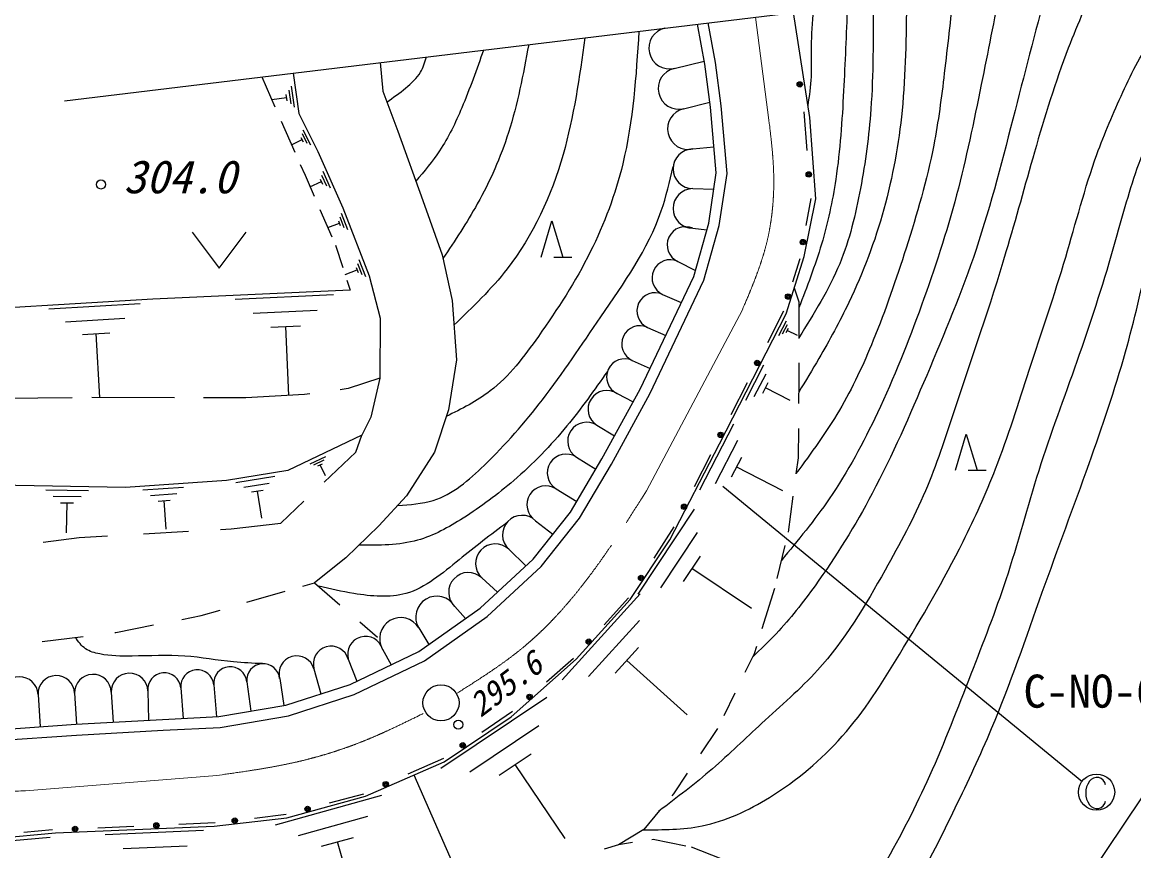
# Model space of a CAD drawing. Units: millimetres, scale not verified. Extents: x -59927063 to 680000, y 20000 to 2888253.
# Drawn here: x 402192 to 463744, y 296646 to 342540 of the extents above; entities that cross this region are included whole.
import ezdxf
from ezdxf.enums import TextEntityAlignment as Align

# ---------------------------------------------------------------- set-up
doc = ezdxf.new("R2010")
doc.units = ezdxf.units.MM
doc.header["$LTSCALE"] = 1000
doc.linetypes.add('CHAIN', pattern=[18.5, 12, -1.5, 3.5, -1.5])
for name, color, linetype, lineweight in [('M-BGD', 7, 'Continuous', 25), ('M-BMK', 2, 'CHAIN', 13), ('M-BMK-SRVR', 3, 'Continuous', 25), ('M-STR-STR3', 7, 'Continuous', 25), ('M-STR-STRC', 7, 'Continuous', 25)]:
    doc.layers.add(name, color=color, linetype=linetype, lineweight=lineweight)
doc.styles.add('ＭＳ ゴシック', font='')
doc.styles.get('ＭＳ ゴシック').set_extended_font_data('MS Gothic')

msp = doc.modelspace()

# ---------------------------------------------------------------- linework, layer by layer
at = {"layer": 'M-BGD'}
for p, q in [((445797, 337265), (444895, 343078)), ((439987, 340215), (439589, 342435)), ((440580, 340308), (440185, 342507)), ((438296, 339983), (439957, 340383)), ((422015, 340304), (422156, 338726)), ((440303, 337841), (439987, 340215)), ((440900, 337906), (440580, 340308)), ((415454, 339509), (416186, 337847)), ((417187, 339719), (417507, 337483)), ((416797, 338543), (416847, 338193)), ((416947, 338773), (417057, 338013)), ((417087, 339003), (417257, 337833)), ((422156, 338726), (422986, 336512)), ((416007, 338253), (416827, 338373)), ((438814, 337751), (440267, 338111)), ((417507, 337483), (418562, 335373)), ((440616, 334189), (440303, 337841)), ((441220, 334170), (440900, 337906)), ((445478, 337576), (445645, 335441)), ((416534, 337057), (417287, 335345)), ((446132, 332755), (445797, 337265)), ((417627, 336163), (417757, 335913)), ((417687, 336373), (417957, 335833)), ((417737, 336583), (418157, 335743)), ((422986, 336512), (424370, 332670)), ((417107, 335743), (417697, 336043)), ((439332, 335519), (440493, 335629)), ((418562, 335373), (419951, 332262)), ((417590, 334656), (417852, 334062)), ((418837, 334283), (419237, 333373)), ((417852, 334062), (418356, 332905)), ((418127, 333423), (418767, 333713)), ((418697, 333843), (418827, 333573)), ((418767, 334063), (419037, 333473)), ((440205, 331414), (440616, 334189)), ((440793, 331289), (441220, 334170)), ((439332, 333322), (440484, 333295)), ((424370, 332670), (425443, 329659)), ((445492, 329555), (446132, 332755)), ((445854, 332772), (445587, 331288)), ((418679, 332163), (419336, 330653)), ((419847, 331963), (420197, 331053)), ((419951, 332262), (421395, 328484)), ((419117, 331163), (419757, 331413)), ((419697, 331543), (419807, 331273)), ((419777, 331753), (420007, 331163)), ((430923, 329535), (431523, 331535)), ((431523, 331535), (432123, 329535)), ((439375, 328458), (440205, 331414)), ((439939, 328246), (440793, 331289)), ((411600, 330912), (413100, 328912)), ((413100, 328912), (414600, 330912)), ((439332, 331125), (440102, 331048)), ((419538, 330190), (419937, 328962)), ((420827, 329403), (421197, 328453)), ((425443, 329659), (425997, 327133)), ((431623, 329535), (432623, 329535)), ((444486, 326386), (445492, 329555)), ((445253, 329433), (444853, 328148)), ((420067, 328563), (420737, 328823)), ((420677, 328963), (420787, 328673)), ((420757, 329183), (420997, 328563)), ((438493, 329295), (439469, 328793)), ((420165, 328261), (420350, 327692)), ((421395, 328484), (422006, 326151)), ((436416, 322222), (439375, 328458)), ((436950, 321949), (439939, 328246)), ((420350, 327692), (409421, 327192)), ((437654, 327466), (438689, 327011)), ((444942, 327822), (445198, 327052)), ((409421, 327192), (395493, 326380)), ((403667, 326663), (408717, 326953)), ((413977, 327203), (419437, 327453)), ((425997, 327133), (426239, 323846)), ((445198, 327052), (445198, 325023)), ((414977, 326433), (418517, 326593)), ((440799, 319194), (444486, 326386)), ((444352, 326543), (443453, 324773)), ((404597, 325953), (407877, 326143)), ((415967, 325653), (417597, 325723)), ((416957, 321873), (416787, 325693)), ((422006, 326151), (421990, 322826)), ((436814, 325637), (437824, 325189)), ((444097, 325193), (444517, 326003)), ((444297, 325273), (444567, 325803)), ((405527, 325243), (407037, 325333)), ((406487, 321753), (406287, 325293)), ((444487, 325353), (444617, 325593)), ((445117, 325183), (444557, 325473)), ((426239, 323846), (425789, 321077)), ((435975, 323808), (436960, 323369)), ((442257, 321613), (443267, 323563)), ((445198, 323670), (445198, 322588)), ((421990, 322826), (420250, 322246)), ((421990, 322826), (421504, 320660)), ((442328, 322560), (441429, 320790)), ((442727, 321803), (443387, 323073)), ((443197, 321993), (443497, 322583)), ((445198, 322588), (445186, 321414)), ((417832, 321925), (414575, 321728)), ((418127, 321965), (417832, 321925)), ((420250, 322246), (419791, 322185)), ((434294, 318349), (436416, 322222)), ((434816, 318053), (436950, 321949)), ((435135, 321979), (436031, 321519)), ((444717, 321583), (443347, 322293)), ((404949, 321743), (401150, 321690)), ((410618, 321742), (406048, 321759)), ((414575, 321728), (412236, 321736)), ((425789, 321077), (425028, 318724)), ((421504, 320660), (421003, 319660)), ((434007, 320217), (434991, 319621)), ((439707, 316633), (441597, 320303)), ((421003, 319660), (416896, 317711)), ((420672, 318723), (421003, 319660)), ((445172, 320030), (445156, 318419)), ((453870, 317731), (454470, 319731)), ((454470, 319731), (455070, 317731)), ((438056, 313861), (440799, 319194)), ((440587, 316993), (441817, 319383)), ((418137, 318083), (418997, 318493)), ((418347, 318023), (418907, 318293)), ((418912, 317063), (420672, 318723)), ((425028, 318724), (423471, 316301)), ((432559, 315406), (434294, 318349)), ((432879, 318455), (433957, 317777)), ((440304, 318578), (439404, 316807)), ((441467, 317353), (442037, 318453)), ((445156, 318419), (445037, 317519)), ((416896, 317711), (413500, 317158)), ((418557, 317963), (418817, 318083)), ((418977, 317423), (418687, 318023)), ((433054, 315064), (434816, 318053)), ((444317, 316583), (441757, 317903)), ((454570, 317731), (455570, 317731)), ((407918, 316763), (395281, 317000)), ((413500, 317158), (407918, 316763)), ((414027, 317043), (416187, 317393)), ((414457, 316783), (415867, 317013)), ((403497, 316643), (405867, 316603)), ((408877, 316633), (411127, 316793)), ((409297, 316323), (410757, 316433)), ((414887, 316523), (415537, 316623)), ((415457, 315063), (415217, 316573)), ((431750, 316693), (432904, 315991)), ((403907, 316283), (405447, 316263)), ((404317, 315923), (405027, 315913)), ((404637, 314263), (404677, 315923)), ((409717, 316013), (410387, 316063)), ((410167, 314463), (410057, 316043)), ((416505, 314791), (417790, 316004)), ((423471, 316301), (421948, 314640)), ((444873, 316283), (444609, 314292)), ((430479, 312805), (432559, 315406)), ((436297, 310853), (439427, 315563)), ((413753, 314477), (416505, 314791)), ((421948, 314640), (420114, 312875)), ((430622, 314931), (431579, 314181)), ((430920, 312396), (433054, 315064)), ((438280, 314595), (437161, 312847)), ((403351, 313740), (405339, 314005)), ((405339, 314005), (406915, 314093)), ((408904, 314205), (411394, 314345)), ((413176, 314444), (413753, 314477)), ((437557, 311213), (439587, 314273)), ((429131, 313348), (430079, 312434)), ((435862, 310570), (438056, 313861)), ((444428, 313550), (443985, 311728)), ((420114, 312875), (418384, 311491)), ((427552, 310087), (430479, 312805)), ((438807, 311563), (439747, 312973)), ((427931, 309621), (430920, 312396)), ((442567, 310073), (439277, 312273)), ((417736, 311305), (418384, 311491)), ((418384, 311491), (419785, 310278)), ((427639, 311764), (428508, 310975)), ((414636, 310411), (416761, 311023)), ((432087, 306113), (436407, 310873)), ((443851, 311176), (443149, 308941)), ((432860, 307254), (435862, 310570)), ((435764, 310661), (434409, 309165)), ((411030, 309466), (412101, 309680)), ((412101, 309680), (413146, 309981)), ((424157, 307685), (427552, 310087)), ((424462, 307166), (427931, 309621)), ((426148, 310180), (426737, 309510)), ((407384, 308737), (409465, 309153)), ((420890, 309321), (421864, 308478)), ((424148, 308992), (424709, 308075)), ((433557, 306303), (436367, 309393)), ((403297, 308245), (405575, 308519)), ((407325, 308730), (407384, 308737)), ((422149, 307805), (422618, 306947)), ((435027, 306483), (436327, 307903)), ((442844, 307970), (442714, 307554)), ((420249, 307263), (420716, 306035)), ((420343, 305856), (424157, 307685)), ((420566, 305298), (424462, 307166)), ((429261, 304073), (432860, 307254)), ((432716, 307295), (431220, 305987)), ((439007, 304173), (435677, 307193)), ((442714, 307554), (442208, 306522)), ((418348, 306722), (418734, 305336)), ((414623, 306012), (414847, 304379)), ((416448, 306181), (416682, 304689)), ((403068, 305303), (403189, 303517)), ((405094, 305370), (405189, 303657)), ((407121, 305436), (407235, 303770)), ((409148, 305503), (409193, 303879)), ((410973, 305673), (411107, 303980)), ((412798, 305842), (412948, 304074)), ((416794, 304708), (420343, 305856)), ((416937, 304124), (420566, 305298)), ((441645, 305373), (441035, 304128)), ((413082, 304081), (416794, 304708)), ((425367, 301213), (431237, 305163)), ((409967, 303922), (413082, 304081)), ((413148, 303483), (416937, 304124)), ((425550, 301573), (429261, 304073)), ((429349, 304353), (427648, 303203)), ((399811, 303281), (405158, 303655)), ((405158, 303655), (409967, 303922)), ((409999, 303323), (413148, 303483)), ((426987, 301023), (430807, 303593)), ((399859, 302683), (405196, 303056)), ((405196, 303056), (409999, 303323)), ((440692, 303427), (439743, 302019)), ((425522, 301766), (423553, 300884)), ((428607, 300833), (430367, 302023)), ((421194, 299679), (425550, 301573)), ((432257, 297323), (429487, 301433)), ((439018, 300945), (438250, 299805)), ((421092, 299782), (419186, 299278)), ((438250, 299805), (438157, 299694)), ((416217, 298083), (422107, 299733)), ((416838, 298467), (421194, 299679)), ((416804, 298648), (415056, 298443)), ((417497, 297493), (421327, 298563)), ((437483, 298882), (436607, 297826)), ((404036, 297634), (412823, 298013)), ((408371, 297994), (406372, 297908)), ((412871, 298187), (410871, 298101)), ((412823, 298013), (416838, 298467)), ((396196, 296914), (404036, 297634)), ((398597, 296933), (403747, 297403)), ((403872, 297800), (402273, 297660)), ((406787, 297553), (412237, 297783)), ((418767, 296893), (420537, 297383)), ((436607, 297826), (435218, 296984)), ((407777, 296773), (411317, 296923)), ((420807, 293013), (419657, 297143)), ((435218, 296984), (434413, 296740)), ((435977, 297097), (435218, 296984)), ((437137, 297269), (437048, 297256)), ((438947, 296907), (437137, 297269)), ((440904, 296192), (439244, 296848))]:
    msp.add_line(p, q, dxfattribs=at)
for centre, radius in [((445247, 339096), 150), ((445247, 339096), 100), ((445247, 339096), 50), ((445749, 334107), 150), ((406553, 333552), 250), ((445749, 334107), 100), ((445749, 334107), 50), ((445420, 330360), 150), ((445420, 330360), 100), ((445420, 330360), 50), ((444603, 327346), 150), ((444603, 327346), 100), ((444603, 327346), 50), ((442890, 323667), 150), ((442890, 323667), 100), ((442890, 323667), 50), ((440866, 319684), 150), ((440866, 319684), 100), ((440866, 319684), 50), ((438842, 315701), 150), ((438842, 315701), 100), ((438842, 315701), 50), ((436463, 311754), 150), ((436463, 311754), 100), ((436463, 311754), 50), ((433563, 308230), 150), ((433563, 308230), 100), ((433563, 308230), 50), ((430285, 305170), 150), ((430285, 305170), 100), ((430285, 305170), 50), ((426342, 303633), 250), ((426585, 302485), 150), ((426585, 302485), 100), ((426585, 302485), 50), ((422323, 300333), 150), ((422323, 300333), 100), ((422323, 300333), 50), ((417995, 298963), 150), ((417995, 298963), 100), ((417995, 298963), 50), ((405122, 297854), 150), ((405122, 297854), 100), ((409621, 298047), 150), ((409621, 298047), 100), ((409621, 298047), 50), ((413963, 298315), 150), ((413963, 298315), 100), ((413963, 298315), 50), ((405122, 297854), 50)]:
    msp.add_circle(centre, radius, dxfattribs=at)
for centre, radius, start, end in [((438037, 341099), 1146, 103.06851, 283.06851), ((438555, 338867), 1146, 103.06851, 283.06851), ((439073, 336635), 1146, 103.06851, 283.06851), ((439332, 334421), 1099, 90, 270), ((439332, 332223), 1099, 90, 270), ((438913, 330210), 1006, 65.35082, 245.35082), ((438073, 328381), 1006, 65.35082, 245.35082), ((437234, 326552), 1006, 65.35082, 245.35082), ((436394, 324723), 1006, 65.35082, 245.35082), ((435555, 322893), 1006, 65.35082, 245.35082), ((434571, 321098), 1046, 57.36249, 237.36249), ((433443, 319336), 1046, 57.36249, 237.36249), ((432314, 317574), 1046, 57.36249, 237.36249), ((431186, 315812), 1046, 57.36249, 237.36249), ((429876, 314139), 1088, 46.72081, 226.72081), ((428385, 312556), 1088, 46.72081, 226.72081), ((426894, 310972), 1088, 46.72081, 226.72081), ((425148, 309586), 1163, 30.71283, 210.71283), ((423149, 308398), 1163, 30.71283, 210.71283), ((421199, 307534), 988, 15.89283, 195.89283), ((419298, 306993), 988, 15.89283, 195.89283), ((417398, 306452), 988, 15.89283, 195.89283), ((411885, 305757), 916, 5.30649, 185.30649), ((413710, 305927), 916, 5.30649, 185.30649), ((415535, 306096), 916, 5.30649, 185.30649), ((402055, 305269), 1014, 1.88819, 181.88819), ((404081, 305336), 1014, 1.88819, 181.88819), ((406108, 305403), 1014, 1.88819, 181.88819), ((408134, 305470), 1014, 1.88819, 181.88819), ((410060, 305588), 916, 5.30649, 185.30649)]:
    msp.add_arc(centre, radius, start, end, dxfattribs=at)
for points, knots in [([(436582, 297811), (437680, 297811), (438778, 297810), (439836, 298024), (441153, 298289), (442409, 298887), (443575, 299606), (445086, 300538), (446447, 301674), (447603, 302986), (448818, 304365), (449806, 305938), (450768, 307517), (452017, 309570), (453221, 311635), (454292, 313775), (454949, 315089), (455556, 316432), (456090, 317802), (456789, 319597), (457363, 321438), (457960, 323269), (458640, 325352), (459350, 327423), (459974, 329526), (460537, 331426), (461029, 333352), (461700, 335208), (462123, 336376), (462617, 337516), (463138, 338660), (463660, 339803), (464208, 340949), (465008, 341896), (465766, 342793), (466749, 343513), (467813, 344054), (468525, 344416), (469273, 344699), (470043, 344845), (470934, 345015), (471855, 345002), (472776, 344989)], [0, 0, 0, 0, 1, 1, 1, 2, 2, 2, 3, 3, 3, 4, 4, 4, 5, 5, 5, 6, 6, 6, 7, 7, 7, 8, 8, 8, 9, 9, 9, 10, 10, 10, 11, 11, 11, 12, 12, 12, 13, 13, 13, 14, 14, 14, 14]), ([(461827, 345131), (461234, 343798), (460641, 342465), (460118, 341105), (459394, 339224), (458805, 337291), (458248, 335351), (457717, 333505), (457215, 331652), (456665, 329813), (455778, 326845), (454768, 323915), (453788, 320967), (453297, 319489), (452814, 318007), (452206, 316580), (451565, 315074), (450785, 313630), (449977, 312192), (448878, 310240), (447726, 308299), (446237, 306654), (445284, 305603), (444195, 304672), (443144, 303706), (442230, 302865), (441346, 301998), (440411, 301188), (439459, 300365), (438453, 299602), (437448, 298839)], [0, 0, 0, 0, 1, 1, 1, 2, 2, 2, 3, 3, 3, 4, 4, 4, 5, 5, 5, 6, 6, 6, 7, 7, 7, 8, 8, 8, 9, 9, 9, 10, 10, 10, 10]), ([(459028, 344792), (458404, 342414), (457781, 340036), (457169, 337653), (456506, 335071), (455856, 332481), (455011, 329957), (454219, 327591), (453256, 325283), (452278, 322981), (451337, 320766), (450382, 318558), (449257, 316436), (448320, 314667), (447264, 312959), (446093, 311329), (445425, 310400), (444720, 309497), (443935, 308668), (443514, 308224), (443071, 307801), (442628, 307378)], [0, 0, 0, 0, 1, 1, 1, 2, 2, 2, 3, 3, 3, 4, 4, 4, 5, 5, 5, 6, 6, 6, 7, 7, 7, 7]), ([(456371, 344470), (456015, 342677), (455660, 340884), (455299, 339091), (454886, 337044), (454466, 334996), (453932, 332978), (453385, 330912), (452719, 328876), (451990, 326865), (451258, 324842), (450463, 322844), (449545, 320895), (448771, 319251), (447910, 317642), (446884, 316148), (446068, 314960), (445148, 313845), (444229, 312729)], [0, 0, 0, 0, 1, 1, 1, 2, 2, 2, 3, 3, 3, 4, 4, 4, 5, 5, 5, 6, 6, 6, 6]), ([(453749, 344152), (453589, 342674), (453429, 341195), (453253, 339718), (453094, 338381), (452922, 337045), (452666, 335725), (452291, 333797), (451737, 331904), (451139, 330030), (450589, 328306), (450003, 326597), (449319, 324921), (448775, 323590), (448169, 322280), (447440, 321046), (446720, 319828), (445880, 318683), (445039, 317538)], [0, 0, 0, 0, 1, 1, 1, 2, 2, 2, 3, 3, 3, 4, 4, 4, 5, 5, 5, 6, 6, 6, 6]), ([(451164, 343838), (451140, 341772), (451116, 339707), (450912, 337653), (450728, 335809), (450399, 333975), (449905, 332187), (449413, 330407), (448758, 328673), (447963, 327008), (447458, 325953), (446897, 324926), (446309, 323916), (445944, 323289), (445568, 322668), (445193, 322048)], [0, 0, 0, 0, 1, 1, 1, 2, 2, 2, 3, 3, 3, 4, 4, 4, 5, 5, 5, 5]), ([(449304, 343613), (449317, 341646), (449329, 339680), (449185, 337725), (449078, 336256), (448882, 334794), (448610, 333338), (448344, 331913), (448006, 330494), (447459, 329166), (446868, 327729), (446033, 326398), (445198, 325067)], [0, 0, 0, 0, 1, 1, 1, 2, 2, 2, 3, 3, 3, 4, 4, 4, 4]), ([(447887, 343441), (447822, 341871), (447757, 340302), (447675, 338732), (447590, 337097), (447486, 335461), (447244, 333841), (447062, 332627), (446802, 331421), (446452, 330245), (446097, 329050), (445647, 327885), (445198, 326721)], [0, 0, 0, 0, 1, 1, 1, 2, 2, 2, 3, 3, 3, 4, 4, 4, 4]), ([(445992, 343211), (445937, 342534), (445881, 341856), (445877, 341177), (445874, 340626), (445904, 340073), (445877, 339523), (445851, 338992), (445772, 338463), (445693, 337934)], [0, 0, 0, 0, 1, 1, 1, 2, 2, 2, 3, 3, 3, 3]), ([(436340, 342041), (436183, 339570), (436026, 337099), (435448, 334704), (435041, 333016), (434425, 331366), (433650, 329813), (432834, 328178), (431841, 326651), (430773, 325138), (429990, 324029), (429166, 322927), (428112, 322118), (427373, 321550), (426520, 321126), (425668, 320702)], [0, 0, 0, 0, 1, 1, 1, 2, 2, 2, 3, 3, 3, 4, 4, 4, 5, 5, 5, 5]), ([(433345, 341678), (433046, 339503), (432747, 337329), (432140, 335208), (431489, 332937), (430486, 330729), (429047, 328878), (428171, 327752), (427135, 326758), (426098, 325765)], [0, 0, 0, 0, 1, 1, 1, 2, 2, 2, 3, 3, 3, 3]), ([(427739, 340998), (427357, 339925), (426974, 338851), (426530, 337797), (426183, 336974), (425798, 336163), (425307, 335423), (424913, 334830), (424450, 334282), (423987, 333734)], [0, 0, 0, 0, 1, 1, 1, 2, 2, 2, 3, 3, 3, 3]), ([(430237, 341301), (429931, 339659), (429625, 338017), (429119, 336430), (428682, 335060), (428095, 333732), (427393, 332475), (426811, 331433), (426151, 330440), (425490, 329447)], [0, 0, 0, 0, 1, 1, 1, 2, 2, 2, 3, 3, 3, 3]), ([(422384, 338116), (422735, 338367), (423085, 338618), (423425, 338896), (423740, 339153), (424046, 339434), (424247, 339776), (424398, 340033), (424491, 340324), (424583, 340615)], [0, 0, 0, 0, 1, 1, 1, 2, 2, 2, 3, 3, 3, 3]), ([(468519, 340951), (467618, 340177), (466716, 339402), (465994, 338485), (465000, 337222), (464346, 335687), (463822, 334140), (463352, 332755), (462987, 331360), (462589, 329971), (461990, 327882), (461316, 325804), (460592, 323747), (459883, 321731), (459124, 319734), (458479, 317699), (457842, 315693), (457316, 313650), (456658, 311651), (456078, 309888), (455395, 308159), (454721, 306426), (453985, 304534), (453259, 302638), (452431, 300789), (451676, 299105), (450836, 297461), (449906, 295857), (449078, 294428), (448178, 293032), (447088, 291805), (446345, 290970), (445513, 290213), (444681, 289457)], [0, 0, 0, 0, 1, 1, 1, 2, 2, 2, 3, 3, 3, 4, 4, 4, 5, 5, 5, 6, 6, 6, 7, 7, 7, 8, 8, 8, 9, 9, 9, 10, 10, 10, 11, 11, 11, 11]), ([(444787, 286803), (445845, 287786), (446904, 288769), (447891, 289825), (449271, 291300), (450512, 292917), (451559, 294643), (452416, 296056), (453143, 297541), (453860, 299031), (454560, 300482), (455250, 301936), (455874, 303418), (456916, 305891), (457775, 308440), (458679, 310970), (459529, 313349), (460419, 315710), (461268, 318090), (461998, 320134), (462698, 322191), (463282, 324275), (463774, 326030), (464184, 327803), (464577, 329598), (464861, 330895), (465136, 332204), (465656, 333410), (466044, 334311), (466569, 335155), (467094, 335999)], [0, 0, 0, 0, 1, 1, 1, 2, 2, 2, 3, 3, 3, 4, 4, 4, 5, 5, 5, 6, 6, 6, 7, 7, 7, 8, 8, 8, 9, 9, 9, 10, 10, 10, 10]), ([(422991, 315778), (423662, 315820), (424333, 315861), (424952, 316055), (426020, 316390), (426930, 317179), (427770, 317993), (428965, 319151), (430018, 320359), (431000, 321633), (432129, 323101), (433164, 324656), (434229, 326213), (435513, 328090), (436840, 329969), (437576, 332085), (437854, 332883), (438047, 333716), (438241, 334548)], [0, 0, 0, 0, 1, 1, 1, 2, 2, 2, 3, 3, 3, 4, 4, 4, 5, 5, 5, 6, 6, 6, 6]), ([(434596, 323197), (433874, 322171), (433153, 321145), (432356, 320176), (431461, 319088), (430471, 318073), (429407, 317155), (428526, 316395), (427595, 315702), (426602, 315069), (425807, 314563), (424973, 314095), (424085, 313847), (423052, 313558), (421946, 313566), (420841, 313575)], [0, 0, 0, 0, 1, 1, 1, 2, 2, 2, 3, 3, 3, 4, 4, 4, 5, 5, 5, 5]), ([(429024, 314815), (428147, 314151), (427269, 313487), (426386, 312768), (425462, 312016), (424531, 311204), (423437, 310898), (422536, 310646), (421523, 310738), (420560, 310898), (419894, 311009), (419251, 311152), (418609, 311296)], [0, 0, 0, 0, 1, 1, 1, 2, 2, 2, 3, 3, 3, 4, 4, 4, 4]), ([(415499, 307012), (414962, 307034), (414425, 307055), (413890, 307107), (412991, 307193), (412098, 307365), (411198, 307429), (410226, 307498), (409245, 307442), (408271, 307429), (407676, 307421), (407084, 307428), (406486, 307546), (406205, 307601), (405922, 307681), (405696, 307838), (405470, 307996), (405301, 308231), (405131, 308466)], [0, 0, 0, 0, 1, 1, 1, 2, 2, 2, 3, 3, 3, 4, 4, 4, 5, 5, 5, 6, 6, 6, 6])]:
    msp.add_open_spline(points, degree=3, knots=knots, dxfattribs=at)
at = {"layer": 'M-BMK'}
for p, q in [((443538, 337121), (442792, 342823)), ((436757, 316580), (442075, 326618)), ((402366, 299969), (412974, 300821))]:
    msp.add_line(p, q, dxfattribs=at)
for points, knots in [([(442075, 326618), (442583, 327817), (443090, 329017), (443405, 330274), (443723, 331547), (443843, 332879), (443803, 334196), (443774, 335176), (443656, 336148), (443538, 337121)], [0, 0, 0, 0, 1, 1, 1, 2, 2, 2, 3, 3, 3, 3]), ([(426239, 305356), (427551, 306185), (428863, 307013), (430043, 308005), (431421, 309162), (432619, 310541), (433699, 311993), (434800, 313472), (435779, 315026), (436757, 316580)], [0, 0, 0, 0, 1, 1, 1, 2, 2, 2, 3, 3, 3, 3]), ([(412974, 300821), (414521, 301036), (416069, 301252), (417587, 301612), (418865, 301915), (420123, 302322), (421339, 302823), (422425, 303271), (423477, 303795), (424529, 304319)], [0, 0, 0, 0, 1, 1, 1, 2, 2, 2, 3, 3, 3, 3]), ([(376781, 289778), (378486, 291303), (380191, 292828), (382052, 294144), (383740, 295339), (385557, 296362), (387450, 297222), (389234, 298033), (391085, 298700), (392990, 299117), (394714, 299494), (396481, 299667), (398247, 299780), (399621, 299867), (400994, 299918), (402366, 299969)], [0, 0, 0, 0, 1, 1, 1, 2, 2, 2, 3, 3, 3, 4, 4, 4, 5, 5, 5, 5])]:
    msp.add_open_spline(points, degree=3, knots=knots, dxfattribs=at)
at = {"layer": 'M-BMK-SRVR'}
msp.add_line((404535, 338185), (462337, 345193), dxfattribs=at)
msp.add_circle((425381, 304843), 1000, dxfattribs=at)
at = {"layer": 'M-STR-STR3'}
msp.add_line((435158, 256299), (477113, 318872), dxfattribs=at)
at = {"layer": 'M-STR-STRC'}
for p, q in [((460873, 300479), (440985, 316831)), ((423884, 300849), (435926, 273340))]:
    msp.add_line(p, q, dxfattribs=at)
msp.add_circle((461686, 299897), 1000, dxfattribs=at)
for centre, radius, start, end in [((462236, 299847), 1151, 145.6197, 214.38045), ((461694, 300209), 499, 10.09099, 144.85137), ((461694, 299484), 499, 215.14878, 349.90886)]:
    msp.add_arc(centre, radius, start, end, dxfattribs=at)

# ---------------------------------------------------------------- texts
at = {"layer": 'M-BGD', "style": 'ＭＳ ゴシック', "oblique": 15}
msp.add_text('304.0', height=1833, dxfattribs=at).set_placement((407802, 334896), align=Align.TOP_LEFT)
msp.add_text('295.6', height=1320, rotation=37.224, dxfattribs=at).set_placement((426768, 305040), align=Align.TOP_LEFT)
at = {"layer": 'M-STR-STRC', "style": 'ＭＳ ゴシック'}
msp.add_text('C-NO-69', height=1833, dxfattribs=at).set_placement((457637, 306405), align=Align.TOP_LEFT)

doc.saveas('drawing.dxf')
